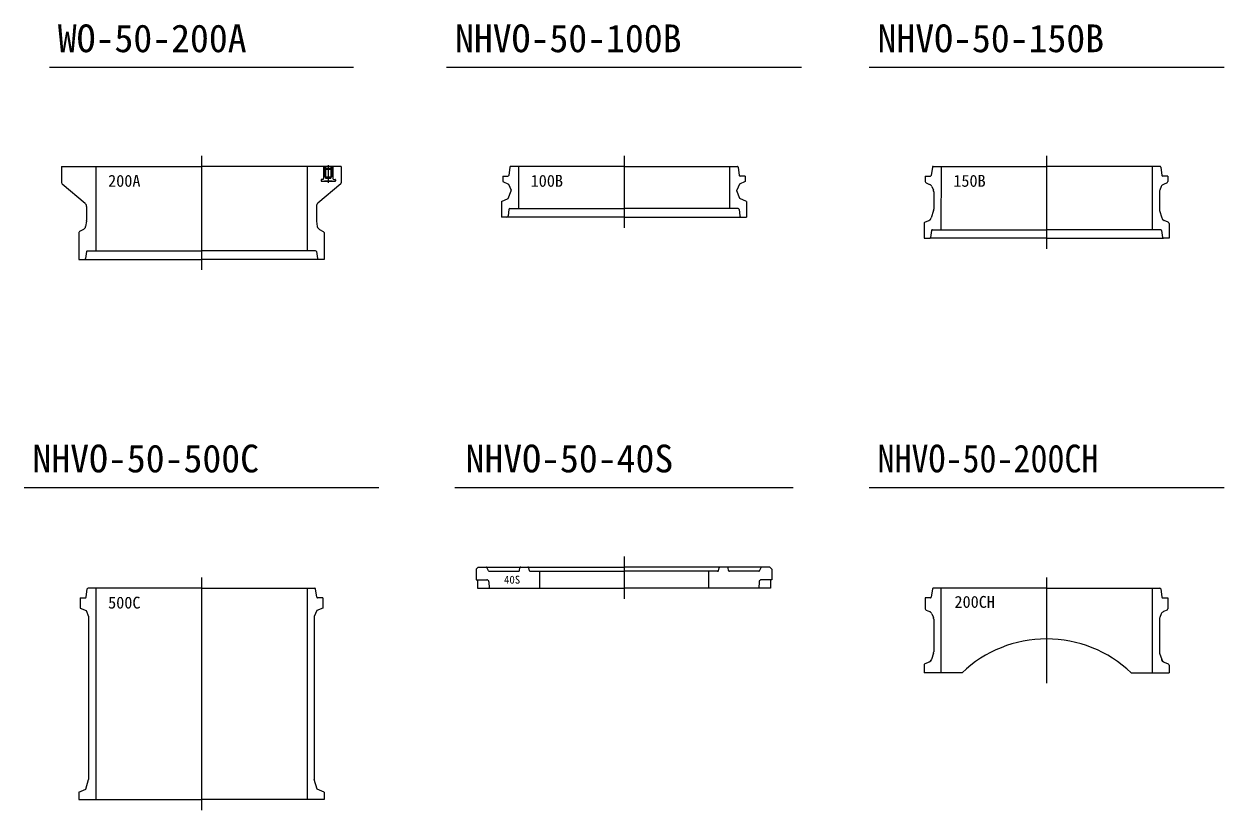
# Model space of a CAD drawing. Units: millimetres at full size, sheet at 1:20; details may follow other scales. Extents: x -5778 to 5792, y -3160 to 3160.
# Drawn here: x -4210 to -1370, y -3160 to -1300 of the extents above; entities that cross this region are included whole.
import ezdxf
from ezdxf.enums import TextEntityAlignment as Align

# ---------------------------------------------------------------- set-up
doc = ezdxf.new("R2010")
doc.units = ezdxf.units.MM
doc.header["$LTSCALE"] = 20
doc.layers.add('0-7_TEMP01', color=3, linetype='Continuous', lineweight=18)
doc.layers.add('0-9_躯体', color=7, linetype='Continuous', lineweight=9)
doc.layers.add('0-F_注釈', color=1, linetype='Continuous')
doc.styles.add('ＭＳ ゴシック', font='')
doc.styles.get('ＭＳ ゴシック').set_extended_font_data('MS Gothic')

msp = doc.modelspace()

# ---------------------------------------------------------------- linework, layer by layer
at = {"layer": '0-7_TEMP01'}
for p, q in [((-3790.24, -1611.96), (-3790.24, -1881.95)), ((-2790.24, -1611.96), (-2790.24, -1781.95)), ((-1790.24, -1611.96), (-1790.24, -1831.95)), ((-2790.24, -2560.37), (-2790.24, -2660.37)), ((-3790.24, -2610.37), (-3790.24, -3160.37)), ((-1790.24, -2610.37), (-1790.24, -2860.37))]:
    msp.add_line(p, q, dxfattribs=at)
at = {"layer": '0-9_躯体'}
for p, q in [((-4150.24, -1402.36), (-3430.24, -1402.36)), ((-3210.24, -1402.36), (-2370.24, -1402.36)), ((-2210.24, -1402.36), (-1370.24, -1402.36)), ((-4121.24, -1636.96), (-4121.24, -1675.55)), ((-4121.24, -1636.96), (-3790.24, -1636.96)), ((-4040.24, -1636.96), (-4040.24, -1836.96)), ((-3499.24, -1636.96), (-3790.24, -1636.96)), ((-3540.24, -1636.96), (-3540.24, -1836.96)), ((-3500.64, -1636.96), (-3501.14, -1637.45)), ((-3501.14, -1637.45), (-3501.14, -1665.95)), ((-3500.64, -1636.96), (-3498.24, -1636.96)), ((-3499.24, -1636.2), (-3481.24, -1636.2)), ((-3499.24, -1636.2), (-3499.24, -1636.96)), ((-3498.24, -1636.96), (-3499.24, -1636.96)), ((-3498.24, -1636.96), (-3482.24, -1636.96)), ((-3498.24, -1636.96), (-3497.79, -1637.24)), ((-3498.24, -1636.96), (-3498.24, -1661.96)), ((-3497.74, -1637.45), (-3497.74, -1642.71)), ((-3497.24, -1643.21), (-3483.24, -1643.21)), ((-3496.74, -1636.2), (-3496.74, -1641.7)), ((-3496.64, -1643.21), (-3496.64, -1662.95)), ((-3496.24, -1642.2), (-3484.24, -1642.2)), ((-3490.24, -1633.72), (-3490.24, -1675.45)), ((-3483.84, -1643.21), (-3483.84, -1662.95)), ((-3483.74, -1636.2), (-3483.74, -1641.7)), ((-3482.74, -1637.45), (-3482.74, -1642.71)), ((-3482.24, -1636.96), (-3482.69, -1637.24)), ((-3482.24, -1636.96), (-3482.24, -1661.96)), ((-3482.24, -1636.96), (-3481.24, -1636.96)), ((-3482.24, -1636.96), (-3479.84, -1636.96)), ((-3481.24, -1636.2), (-3481.24, -1636.96)), ((-3459.24, -1636.96), (-3481.24, -1636.96)), ((-3479.84, -1636.96), (-3479.34, -1637.45)), ((-3479.34, -1637.45), (-3479.34, -1665.95)), ((-3459.24, -1636.96), (-3459.24, -1675.55)), ((-3060.46, -1638.69), (-3063.01, -1658.21)), ((-2790.24, -1636.96), (-3058.49, -1636.96)), ((-3040.24, -1636.96), (-3040.24, -1736.96)), ((-2790.24, -1636.96), (-2521.99, -1636.96)), ((-2540.24, -1636.96), (-2540.24, -1736.96)), ((-2520.01, -1638.69), (-2517.47, -1658.21)), ((-2060.48, -1638.68), (-2063.23, -1658.24)), ((-2058.5, -1636.96), (-1790.24, -1636.96)), ((-2039.99, -1636.96), (-2040.49, -1786.96)), ((-1521.97, -1636.96), (-1790.24, -1636.96)), ((-1540.49, -1636.96), (-1539.99, -1786.96)), ((-1519.99, -1638.68), (-1517.25, -1658.24)), ((-3507.29, -1668.46), (-3507.29, -1671.45)), ((-3503.14, -1667.95), (-3506.79, -1667.95)), ((-3506.79, -1671.96), (-3473.69, -1671.96)), ((-3499.24, -1671.45), (-3481.24, -1671.45)), ((-3499.24, -1671.45), (-3499.24, -1671.96)), ((-3498.24, -1661.96), (-3482.24, -1661.96)), ((-3498.24, -1661.96), (-3496.64, -1662.95)), ((-3496.64, -1662.95), (-3496.64, -1664.45)), ((-3496.64, -1662.95), (-3483.84, -1662.95)), ((-3496.14, -1664.96), (-3484.34, -1664.96)), ((-3482.24, -1661.96), (-3483.84, -1662.95)), ((-3483.84, -1662.95), (-3483.84, -1664.45)), ((-3481.24, -1671.45), (-3481.24, -1671.96)), ((-3477.34, -1667.95), (-3473.69, -1667.95)), ((-3473.19, -1668.46), (-3473.19, -1671.45)), ((-3077.24, -1659.95), (-3064.99, -1659.95)), ((-3077.24, -1659.95), (-3077.24, -1672.95)), ((-3077.24, -1672.95), (-3063.24, -1678.95)), ((-2503.24, -1672.95), (-2517.24, -1678.95)), ((-2503.24, -1659.95), (-2515.48, -1659.95)), ((-2503.24, -1659.95), (-2503.24, -1672.95)), ((-2077.24, -1659.95), (-2065.21, -1659.95)), ((-2077.24, -1659.95), (-2077.24, -1672.97)), ((-1503.24, -1659.95), (-1515.27, -1659.95)), ((-1503.24, -1659.95), (-1503.24, -1672.97)), ((-4120.16, -1677.85), (-4065.83, -1723.96)), ((-3460.32, -1677.85), (-3514.64, -1723.96)), ((-3064.24, -1712.95), (-3057.24, -1694.95)), ((-3063.24, -1678.95), (-3057.24, -1692.95)), ((-3057.24, -1694.95), (-3057.24, -1692.95)), ((-2517.24, -1678.95), (-2523.24, -1692.95)), ((-2075.42, -1675.73), (-2066.91, -1679.38)), ((-2061.66, -1684.63), (-2058.05, -1693.07)), ((-2057.24, -1697.01), (-2057.24, -1738.46)), ((-1523.24, -1697.01), (-1523.24, -1738.46)), ((-1518.82, -1684.63), (-1522.43, -1693.07)), ((-1505.05, -1675.73), (-1513.56, -1679.38)), ((-4062.24, -1731.64), (-4062.24, -1765.13)), ((-3518.24, -1731.64), (-3518.24, -1765.13)), ((-3080.24, -1719.95), (-3064.24, -1712.95)), ((-3080.24, -1719.95), (-3080.24, -1756.95)), ((-2500.24, -1719.95), (-2516.24, -1712.95)), ((-2500.24, -1719.95), (-2500.24, -1756.95)), ((-2790.24, -1756.95), (-3080.24, -1756.95)), ((-3062.46, -1738.7), (-3064.41, -1754.33)), ((-3060.48, -1736.96), (-2790.24, -1736.96)), ((-2520.01, -1736.96), (-2790.24, -1736.96)), ((-2790.24, -1756.95), (-2500.24, -1756.95)), ((-2518.02, -1738.7), (-2516.07, -1754.33)), ((-2057.67, -1741.38), (-2062.9, -1758.55)), ((-1522.8, -1741.38), (-1517.58, -1758.55)), ((-4069.59, -1786.28), (-4078.65, -1791.11)), ((-4062.38, -1766.77), (-4064.43, -1779.09)), ((-3518.11, -1766.77), (-3516.05, -1779.09)), ((-3510.89, -1786.28), (-3501.82, -1791.11)), ((-2080.24, -1771.91), (-2080.24, -1806.95)), ((-2078.44, -1769.17), (-2068.45, -1764.8)), ((-2062.48, -1788.68), (-2064.81, -1805.24)), ((-2060.5, -1786.96), (-1790.24, -1786.96)), ((-1519.97, -1786.96), (-1790.24, -1786.96)), ((-1517.99, -1788.68), (-1515.67, -1805.24)), ((-1502.04, -1769.17), (-1512.02, -1764.8)), ((-1500.24, -1771.91), (-1500.24, -1806.95)), ((-4080.24, -1793.76), (-4080.24, -1836.96)), ((-2080.24, -1806.95), (-2066.79, -1806.95)), ((-1790.24, -1806.95), (-2066.79, -1806.95)), ((-1790.24, -1806.95), (-1513.69, -1806.95)), ((-1500.24, -1806.95), (-1513.69, -1806.95)), ((-4080.24, -1836.96), (-4080.24, -1856.95)), ((-4062.48, -1838.68), (-4064.81, -1855.24)), ((-4060.5, -1836.96), (-3790.24, -1836.96)), ((-3519.97, -1836.96), (-3790.24, -1836.96)), ((-3517.99, -1838.68), (-3515.67, -1855.24)), ((-4080.24, -1856.95), (-3790.24, -1856.95)), ((-3500.24, -1856.95), (-3790.24, -1856.95)), ((-4210.24, -2396.95), (-3370.24, -2396.95)), ((-3190.24, -2396.95), (-2390.24, -2396.95)), ((-2210.24, -2396.95), (-1370.24, -2396.95)), ((-3140.24, -2590.37), (-3135.24, -2585.37)), ((-3140.24, -2590.37), (-3140.24, -2615.37)), ((-3135.24, -2585.37), (-3115.24, -2585.37)), ((-3115.24, -2585.37), (-2790.24, -2585.37)), ((-3110.79, -2594.27), (-3114.68, -2586.48)), ((-3109, -2595.37), (-3039.88, -2595.37)), ((-3037.91, -2593.77), (-3036.56, -2586.98)), ((-3013.66, -2593.94), (-3015.81, -2586.8)), ((-3011.75, -2595.37), (-2790.24, -2595.37)), ((-2990.24, -2595.37), (-2990.24, -2635.37)), ((-2465.24, -2585.37), (-2790.24, -2585.37)), ((-2568.72, -2595.37), (-2790.24, -2595.37)), ((-2590.24, -2595.37), (-2590.24, -2635.37)), ((-2566.81, -2593.94), (-2564.66, -2586.8)), ((-2542.56, -2593.77), (-2543.91, -2586.98)), ((-2471.47, -2595.37), (-2540.6, -2595.37)), ((-2469.68, -2594.27), (-2465.79, -2586.48)), ((-2445.24, -2585.37), (-2465.24, -2585.37)), ((-2440.24, -2590.37), (-2445.24, -2585.37)), ((-2440.24, -2590.37), (-2440.24, -2615.37)), ((-4063.01, -2656.63), (-4060.46, -2637.11)), ((-3790.24, -2635.37), (-4058.49, -2635.37)), ((-4040.24, -2635.37), (-4040.24, -3135.37)), ((-3790.24, -2635.37), (-3521.99, -2635.37)), ((-3540.24, -2635.37), (-3540.24, -3135.37)), ((-3517.46, -2656.63), (-3520.01, -2637.11)), ((-3140.24, -2615.37), (-3114.99, -2615.37)), ((-3136.8, -2615.37), (-3136.65, -2635.37)), ((-3136.65, -2635.37), (-2790.24, -2635.37)), ((-3110, -2620.12), (-3109.24, -2635.37)), ((-2443.83, -2635.37), (-2790.24, -2635.37)), ((-2470.48, -2620.12), (-2471.24, -2635.37)), ((-2440.24, -2615.37), (-2465.48, -2615.37)), ((-2443.68, -2615.37), (-2443.83, -2635.37)), ((-2060.48, -2637.09), (-2063.23, -2656.65)), ((-1790.24, -2635.37), (-2058.5, -2635.37)), ((-2040.24, -2635.37), (-2040.24, -2835.37)), ((-1790.24, -2635.37), (-1521.97, -2635.37)), ((-1540.24, -2635.37), (-1540.24, -2835.37)), ((-1519.99, -2637.09), (-1517.25, -2656.65)), ((-4077.24, -2658.37), (-4064.99, -2658.37)), ((-4077.24, -2658.37), (-4077.24, -2682.37)), ((-3503.24, -2658.37), (-3515.48, -2658.37)), ((-3503.24, -2658.37), (-3503.24, -2682.37)), ((-2065.21, -2658.37), (-2077.24, -2658.37)), ((-2065.21, -2658.37), (-2077.24, -2658.37)), ((-2077.24, -2658.37), (-2077.24, -2684.39)), ((-1515.27, -2658.37), (-1503.24, -2658.37)), ((-1515.27, -2658.37), (-1503.24, -2658.37)), ((-1503.24, -2658.37), (-1503.24, -2684.39)), ((-4077.24, -2682.37), (-4063.24, -2688.37)), ((-4063.24, -2688.37), (-4057.24, -2702.37)), ((-3517.24, -2688.37), (-3523.24, -2702.37)), ((-3503.24, -2682.37), (-3517.24, -2688.37)), ((-2075.42, -2687.15), (-2066.91, -2690.8)), ((-2061.66, -2696.05), (-2058.05, -2704.49)), ((-1518.82, -2696.05), (-1522.43, -2704.49)), ((-1505.05, -2687.15), (-1513.56, -2690.8)), ((-4057.24, -2702.37), (-4057.24, -3088.37)), ((-3523.24, -2702.37), (-3523.24, -3088.37)), ((-2057.24, -2708.43), (-2057.24, -2785.75)), ((-1523.24, -2708.43), (-1523.24, -2785.75)), ((-2068.31, -2810.15), (-2078.44, -2814.59)), ((-2064.24, -2808.37), (-2068.31, -2810.15)), ((-2064.24, -2808.37), (-2062.84, -2804.16)), ((-2057.75, -2788.91), (-2062.84, -2804.16)), ((-1522.73, -2788.91), (-1517.64, -2804.16)), ((-1516.24, -2808.37), (-1517.64, -2804.16)), ((-1516.24, -2808.37), (-1512.16, -2810.15)), ((-1512.16, -2810.15), (-1502.04, -2814.59)), ((-2080.24, -2817.34), (-2080.24, -2835.37)), ((-1990.24, -2835.37), (-2080.24, -2835.37)), ((-1590.24, -2835.37), (-1500.24, -2835.37)), ((-1500.24, -2817.34), (-1500.24, -2835.37)), ((-3516.24, -3111.37), (-3523.24, -3088.37)), ((-4080.24, -3118.37), (-4080.24, -3135.37)), ((-3500.24, -3118.37), (-3516.24, -3111.37)), ((-3500.24, -3118.37), (-3500.24, -3135.37)), ((-4080.24, -3135.37), (-3790.24, -3135.37)), ((-3500.24, -3135.37), (-3790.24, -3135.37))]:
    msp.add_line(p, q, dxfattribs=at)
for points in [[(-2516.24, -1712.95), (-2523.24, -1694.95), (-2523.24, -1692.95)], [(-3500.24, -1793.76), (-3500.24, -1836.96), (-3500.24, -1856.95)], [(-4080.24, -3118.37), (-4064.24, -3111.37), (-4057.24, -3088.37)]]:
    msp.add_lwpolyline(points, dxfattribs=at)
for centre, radius, start, end in [((-3498.24, -1637.45), 0.5, 0, 90), ((-3497.24, -1642.71), 0.5, 180, 270), ((-3496.24, -1641.7), 0.5, 180, 270), ((-3484.24, -1641.7), 0.5, 270, 0), ((-3483.24, -1642.71), 0.5, 270, 0), ((-3482.24, -1637.45), 0.5, 90, 180), ((-3058.49, -1638.95), 2, 90, 172.569), ((-2521.99, -1638.95), 2, 7.431, 90), ((-2058.5, -1638.95), 2, 90, 172.001), ((-1521.97, -1638.95), 2, 7.999, 90), ((-4118.24, -1675.55), 3, 180, 230.195), ((-3506.79, -1668.46), 0.5, 90, 180), ((-3506.79, -1671.45), 0.5, 180, 270), ((-3503.14, -1665.95), 2, 270, 0), ((-3496.14, -1664.45), 0.5, 180, 270), ((-3484.34, -1664.45), 0.5, 270, 0), ((-3477.34, -1665.95), 2, 180, 270), ((-3473.69, -1668.46), 0.5, 0, 90), ((-3473.69, -1671.45), 0.5, 270, 0), ((-3462.24, -1675.55), 3, 309.805, 0), ((-3064.99, -1657.95), 2, 270, 352.569), ((-2515.48, -1657.95), 2, 187.431, 270), ((-2074.24, -1672.97), 3, 180, 246.801), ((-2065.21, -1657.95), 2, 270, 352.001), ((-1515.27, -1657.95), 2, 187.999, 270), ((-1506.24, -1672.97), 3, 293.199, 0), ((-2070.86, -1688.57), 10, 23.199, 66.801), ((-2067.24, -1697.01), 10, 0, 23.199), ((-1513.24, -1697.01), 10, 156.801, 180), ((-1509.62, -1688.57), 10, 113.199, 156.801), ((-4072.24, -1731.64), 10, 0, 50.194), ((-3508.24, -1731.64), 10, 129.806, 180), ((-3067.39, -1753.95), 3, 270, 352.874), ((-3060.48, -1738.95), 2, 90, 172.876), ((-2520.01, -1738.95), 2, 7.124, 90), ((-2513.09, -1753.95), 3, 187.126, 270), ((-2072.47, -1755.64), 10, 293.629, 343.072), ((-2067.24, -1738.46), 10, 343.072, 0), ((-1513.24, -1738.46), 10, 180, 196.928), ((-1508.01, -1755.64), 10, 196.928, 246.371), ((-4074.29, -1777.45), 10, 298.072, 350.538), ((-4072.24, -1765.13), 10, 350.538, 0), ((-3508.24, -1765.13), 10, 180, 189.462), ((-3506.18, -1777.45), 10, 189.462, 241.928), ((-2077.24, -1771.91), 3, 113.629, 180), ((-2060.5, -1788.95), 2, 90, 172.001), ((-1519.97, -1788.95), 2, 7.999, 90), ((-1503.24, -1771.91), 3, 0, 66.371), ((-4077.24, -1793.76), 3, 118.073, 180), ((-3503.24, -1793.76), 3, 0, 61.927), ((-2066.79, -1804.95), 2, 270, 352.001), ((-1513.69, -1804.95), 2, 187.999, 270), ((-4060.5, -1838.95), 2, 90, 172.001), ((-3519.97, -1838.95), 2, 7.999, 90), ((-4066.79, -1854.95), 2, 270, 352.001), ((-3513.69, -1854.95), 2, 187.999, 270), ((-3116.48, -2587.37), 2, 26.565, 90), ((-3109, -2593.37), 2, 206.565, 270), ((-3039.88, -2593.37), 2, 270, 348.691), ((-3034.6, -2587.37), 2, 90, 168.691), ((-3017.73, -2587.37), 2, 16.7, 90), ((-3011.75, -2593.37), 2, 196.7, 270), ((-2568.72, -2593.37), 2, 270, 343.3), ((-2562.75, -2587.37), 2, 90, 163.3), ((-2545.88, -2587.37), 2, 11.309, 90), ((-2540.6, -2593.37), 2, 191.309, 270), ((-2471.47, -2593.37), 2, 270, 333.435), ((-2464.01, -2587.37), 2, 90, 153.435), ((-4058.49, -2637.37), 2, 90, 172.569), ((-3521.99, -2637.37), 2, 7.431, 90), ((-3114.99, -2620.37), 5, 2.862, 90), ((-2465.48, -2620.37), 5, 90, 177.138), ((-2058.5, -2637.37), 2, 90, 172.001), ((-1521.97, -2637.37), 2, 7.999, 90), ((-4064.99, -2656.37), 2, 270, 352.569), ((-3515.48, -2656.37), 2, 187.431, 270), ((-2065.21, -2656.37), 2, 270, 352.001), ((-1515.27, -2656.37), 2, 187.999, 270), ((-2074.24, -2684.39), 3, 180, 246.801), ((-2070.86, -2699.98), 10, 23.199, 66.802), ((-1509.62, -2699.98), 10, 113.198, 156.801), ((-1506.24, -2684.39), 3, 293.199, 0), ((-2067.24, -2708.43), 10, 0, 23.199), ((-1513.24, -2708.43), 10, 156.801, 180), ((-1790.24, -3045.37), 290, 90, 133.603), ((-1790.24, -3045.37), 290, 46.397, 90), ((-2072.32, -2800.99), 10, 293.629, 341.565), ((-2067.24, -2785.75), 10, 341.565, 0), ((-1513.24, -2785.75), 10, 180, 198.435), ((-1508.16, -2800.99), 10, 198.435, 246.371), ((-2077.24, -2817.34), 3, 113.629, 180), ((-1503.24, -2817.34), 3, 0, 66.371)]:
    msp.add_arc(centre, radius, start, end, dxfattribs=at)

# ---------------------------------------------------------------- texts
at = {"layer": '0-9_躯体', "style": 'ＭＳ ゴシック'}
for s, p in [('WO-50-200A', (-4130.24, -1386.32)), ('NHVO-50-100B', (-3190.24, -1386.32)), ('NHVO-50-150B', (-2190.24, -1386.32)), ('NHVO-50-500C', (-4190.24, -2380.91)), ('NHVO-50-40S', (-3165.24, -2380.91))]:
    msp.add_text(s, height=65.69, dxfattribs=at).set_placement(p, align=Align.BOTTOM_LEFT)
at = {"layer": '0-9_躯体', "style": 'ＭＳ ゴシック', "width": 0.9}
msp.add_text('NHVO-50-200CH', height=65.69, dxfattribs=at).set_placement((-2190.24, -2380.91), align=Align.BOTTOM_LEFT)
at = {"layer": '0-F_注釈', "style": 'ＭＳ ゴシック'}
for s, height, p in [('200A', 28.15, (-4011.18, -1693.58)), ('100B', 28.15, (-3011.18, -1693.58)), ('150B', 28.15, (-2010.93, -1693.58)), ('40S', 18.77, (-3074.23, -2630.2)), ('500C', 28.15, (-4011.18, -2691.99)), ('200CH', 28.15, (-2008.12, -2690.31))]:
    msp.add_text(s, height=height, dxfattribs=at).set_placement(p, align=Align.BOTTOM_LEFT)

doc.saveas('drawing.dxf')
